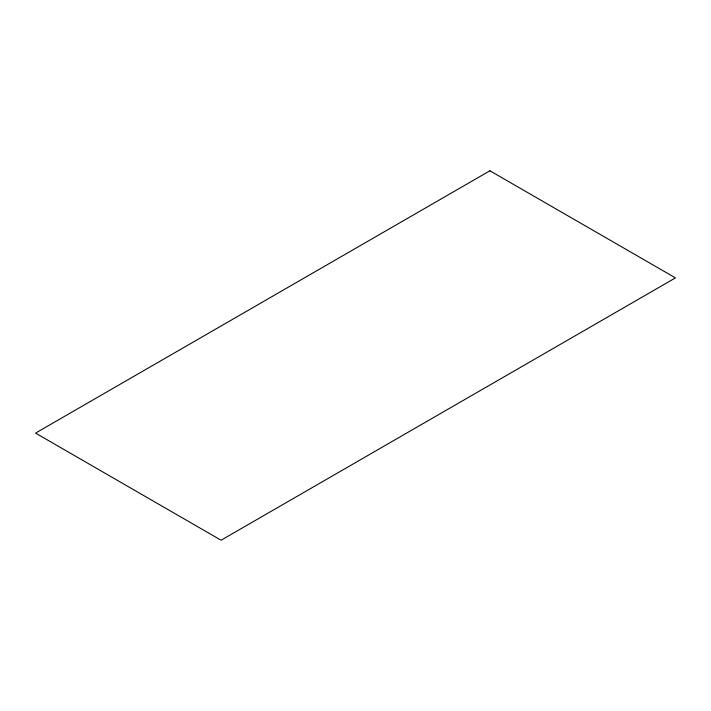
<?xml version="1.0" encoding="UTF-8"?>
<svg xmlns="http://www.w3.org/2000/svg" width="711" height="711" viewBox="0 0 711 711"><rect width="100%" height="100%" fill="white"/><g stroke="black" fill="none" stroke-linecap="round" stroke-linejoin="round"><path stroke-width="1.07" d="M489.915 170.782L35.55 433.106L221.085 540.218L675.45 277.894L489.915 170.782"/></g></svg>
